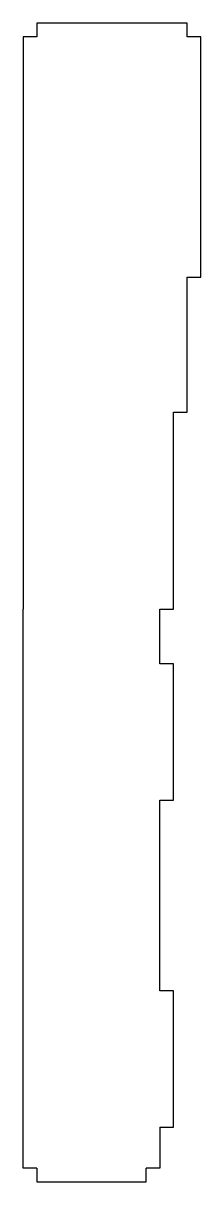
# Model space of a CAD drawing. Header units: millimetres. Extents: x 2056 to 2588, y 1170 to 1595.
# Drawn here: x 2055.6 to 2120.6, y 1169.8 to 1594.8 of the extents above.
import ezdxf

# ---------------------------------------------------------------- set-up
doc = ezdxf.new("R2010")
doc.units = ezdxf.units.MM

msp = doc.modelspace()

# ---------------------------------------------------------------- linework, layer by layer
for points in [[(2115.59, 1589.81), (2115.59, 1594.81), (2060.59, 1594.81), (2060.59, 1589.81)], [(2060.59, 1589.81), (2055.59, 1589.81), (2055.59, 1379.81)], [(2120.59, 1501.66), (2120.59, 1589.81), (2115.59, 1589.81)], [(2115.59, 1452.13), (2115.59, 1501.66), (2120.59, 1501.66)], [(2105.59, 1379.81), (2110.59, 1379.81), (2110.59, 1452.13), (2115.59, 1452.13)], [(2060.59, 1174.81), (2055.59, 1174.81), (2055.59, 1379.81)], [(2105.59, 1189.81), (2110.59, 1189.81), (2110.59, 1239.81), (2105.59, 1239.81), (2105.59, 1309.81), (2110.59, 1309.81), (2110.59, 1359.81), (2105.59, 1359.81), (2105.59, 1379.81)], [(2105.59, 1189.81), (2105.59, 1174.81)], [(2060.59, 1174.81), (2060.59, 1169.81), (2100.59, 1169.81), (2100.59, 1174.81)], [(2105.59, 1174.81), (2100.59, 1174.81)]]:
    msp.add_lwpolyline(points)

doc.saveas('drawing.dxf')
